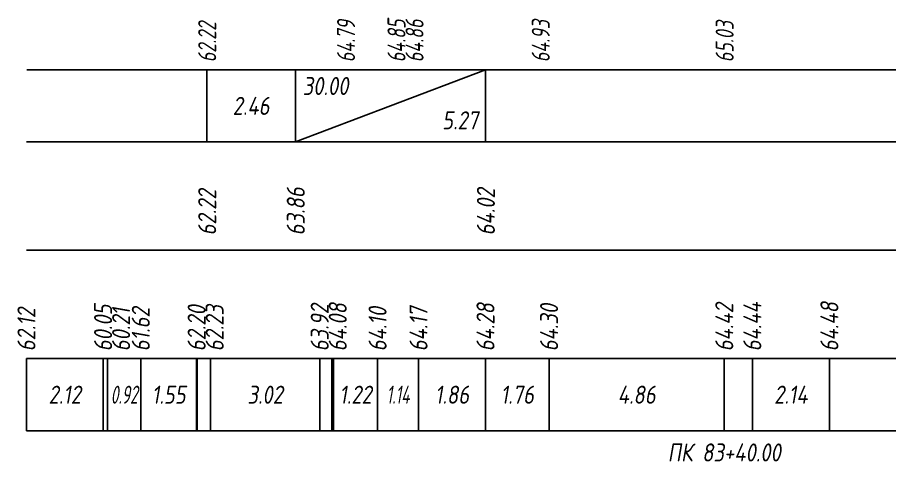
# Model space of a CAD drawing. Extents: x -717 to 1451, y -133302 to 233.
# Drawn here: x -412.6 to -291.7, y -131127.4 to -131065.9 of the extents above; entities that cross this region are included whole.
import ezdxf
from ezdxf.enums import TextEntityAlignment as Align

# ---------------------------------------------------------------- set-up
doc = ezdxf.new("R2010")
doc.units = 0
for name, color, linetype in [('Код_510', 7, 'Continuous'), ('Код_514', 1, 'Continuous'), ('Код_516', 1, 'Continuous'), ('Подписи поперечников', 7, 'Continuous'), ('Таблица', 7, 'Continuous')]:
    doc.layers.add(name, color=color, linetype=linetype)
doc.styles.add('М', font='romand.shx', dxfattribs={"width": 0.8, "oblique": 10, "height": 2.5})

msp = doc.modelspace()

# ---------------------------------------------------------------- linework, layer by layer
at = {"layer": 'Код_510'}
for p, q in [((-411.356, -131123.131), (-411.356, -131113.131)), ((-400.732, -131123.131), (-400.732, -131113.131)), ((-400.102, -131123.131), (-400.102, -131113.131)), ((-395.503, -131123.131), (-395.503, -131113.131)), ((-387.758, -131123.131), (-387.758, -131113.131)), ((-387.701, -131123.131), (-387.701, -131113.131)), ((-385.818, -131123.131), (-385.818, -131113.131)), ((-370.699, -131123.131), (-370.699, -131113.131)), ((-369.003, -131123.131), (-369.003, -131113.131)), ((-368.788, -131123.131), (-368.788, -131113.131)), ((-362.676, -131123.131), (-362.676, -131113.131)), ((-356.997, -131123.131), (-356.997, -131113.131)), ((-347.712, -131123.131), (-347.712, -131113.131)), ((-338.897, -131123.131), (-338.897, -131113.131)), ((-314.609, -131123.131), (-314.609, -131113.131)), ((-310.717, -131123.131), (-310.717, -131113.131)), ((-300.033, -131123.131), (-300.033, -131113.131))]:
    msp.add_line(p, q, dxfattribs=at)
at = {"layer": 'Код_516'}
for p, q in [((-386.356, -131083.131), (-386.356, -131073.131)), ((-374.071, -131083.131), (-374.071, -131073.131)), ((-374.071, -131083.131), (-347.712, -131073.131)), ((-347.712, -131083.131), (-347.712, -131073.131))]:
    msp.add_line(p, q, dxfattribs=at)
at = {"layer": 'Таблица'}
for p, q in [((-411.302, -131073.131), (-187.562, -131073.131)), ((-411.356, -131083.131), (-187.616, -131083.131)), ((-411.356, -131098.131), (-187.616, -131098.131)), ((-411.356, -131113.131), (-187.616, -131113.131)), ((-411.356, -131123.131), (-187.616, -131123.131))]:
    msp.add_line(p, q, dxfattribs=at)

# ---------------------------------------------------------------- texts
at = {"layer": 'Код_510', "style": 'М', "oblique": 10, "width": 0.8}
for s, p in [('60.05', (-400.732, -131112.131)), ('63.92', (-370.699, -131112.131)), ('64.08', (-368.199, -131112.131)), ('64.28', (-347.712, -131112.131)), ('64.30', (-338.897, -131112.131)), ('64.42', (-314.609, -131112.131)), ('64.44', (-310.717, -131112.131)), ('64.48', (-300.033, -131112.131)), ('62.12', (-411.356, -131112.131)), ('60.21', (-398.232, -131112.131)), ('61.62', (-395.503, -131112.131)), ('62.20', (-387.758, -131112.131)), ('62.23', (-385.258, -131112.131)), ('64.10', (-362.676, -131112.131)), ('64.17', (-356.997, -131112.131))]:
    msp.add_text(s, height=2.5, rotation=90, dxfattribs=at).set_placement(p, align=Align.MIDDLE_LEFT)
at = {"layer": 'Код_510', "style": 'М', "oblique": 10}
for s, width, p in [('2.12', 0.8, (-406.044, -131118.131)), ('0.92', 0.6, (-397.802, -131118.131)), ('1.55', 0.8, (-391.63, -131118.131)), ('3.02', 0.8, (-378.259, -131118.131)), ('1.22', 0.8, (-365.732, -131118.131)), ('1.14', 0.6, (-359.836, -131118.131)), ('1.86', 0.8, (-352.354, -131118.131)), ('1.76', 0.8, (-343.304, -131118.131)), ('4.86', 0.8, (-326.753, -131118.131)), ('2.14', 0.8, (-305.375, -131118.131))]:
    msp.add_text(s, height=2.5, dxfattribs=dict(at, width=width)).set_placement(p, align=Align.MIDDLE_CENTER)
at = {"layer": 'Код_514', "style": 'М', "oblique": 10, "width": 0.7}
for s, p in [('62.22', (-386.302, -131072.091)), ('64.79', (-367.05, -131072.091)), ('64.85', (-360.05, -131072.091)), ('64.86', (-357.55, -131072.091)), ('64.93', (-340.05, -131072.091)), ('65.03', (-314.554, -131072.091))]:
    msp.add_text(s, height=2.5, rotation=90, dxfattribs=at).set_placement(p, align=Align.MIDDLE_LEFT)
at = {"layer": 'Код_516', "style": 'М', "oblique": 10, "width": 0.8}
msp.add_text('30.00', height=2.5, dxfattribs=at).set_placement((-373.071, -131074.131), align=Align.TOP_LEFT)
msp.add_text('2.46', height=2.5, dxfattribs=at).set_placement((-380.213, -131078.131), align=Align.MIDDLE_CENTER)
msp.add_text('5.27', height=2.5, dxfattribs=at).set_placement((-348.712, -131082.131), align=Align.BOTTOM_RIGHT)
for s, p in [('62.22', (-386.302, -131096.08)), ('63.86', (-374.016, -131096.08)), ('64.02', (-347.657, -131096.08))]:
    msp.add_text(s, height=2.5, rotation=90, dxfattribs=at).set_placement(p, align=Align.MIDDLE_LEFT)
at = {"layer": 'Подписи поперечников', "style": 'М', "oblique": 10, "width": 0.8}
msp.add_text('ПК 83+40.00', height=2.5, dxfattribs=at).set_placement((-314.609, -131128.131), align=Align.BOTTOM_CENTER)

doc.saveas('drawing.dxf')
